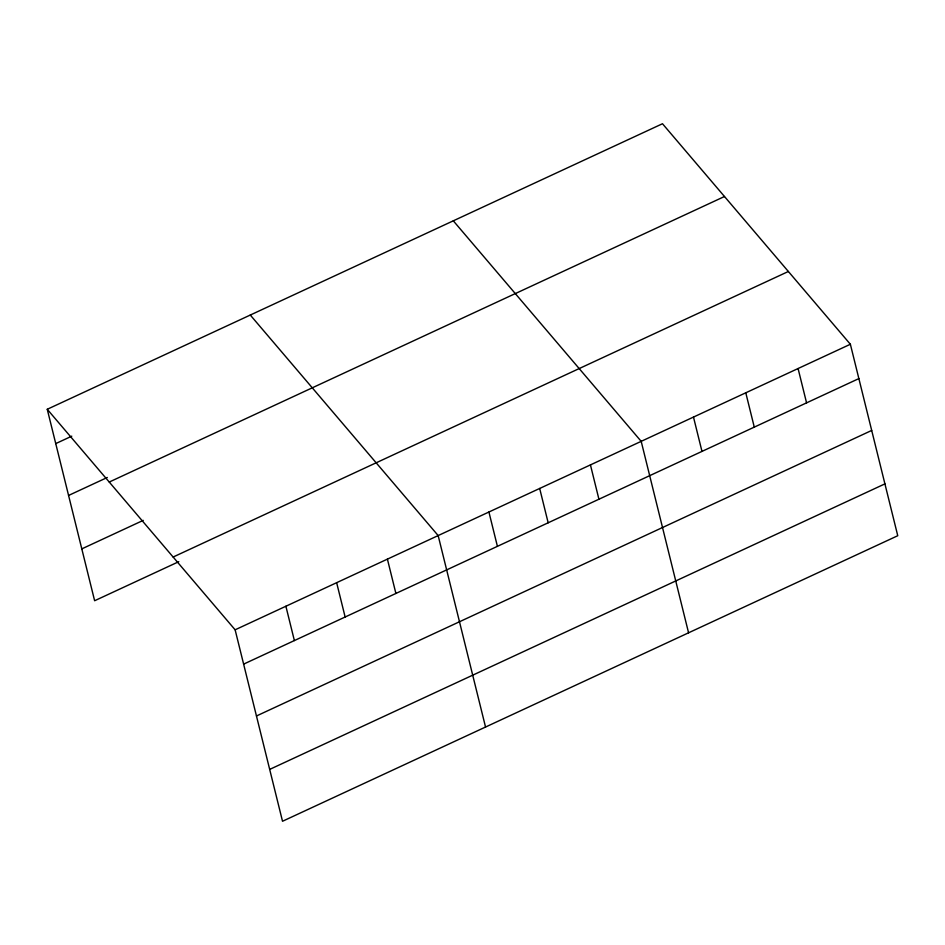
<?xml version="1.0" encoding="UTF-8"?>
<svg xmlns="http://www.w3.org/2000/svg" width="945" height="945" viewBox="0 0 945 945"><rect width="100%" height="100%" fill="white"/><g stroke="black" fill="none" stroke-linecap="round" stroke-linejoin="round"><path stroke-width="1.42" d="M47.25 409.279L662.48 123.736L850.37 344.263L897.75 535.72L282.52 821.264L235.128 629.807L47.25 409.279L94.63 600.736L178.782 561.684M55.743 443.607L71.773 436.165M68.572 495.452L107.317 477.473M109.254 482.044L724.484 196.513M81.802 548.88L143.238 520.364M173.136 557.03L788.366 271.487M235.128 629.807L850.37 344.263M243.633 664.122L858.863 378.591M256.461 715.979L871.692 430.447M269.679 769.407L884.922 483.875M453.305 220.823L641.194 441.35L688.574 632.807M250.283 315.051L438.161 535.579L485.541 727.036M798.076 368.538L806.569 402.865M745.782 392.801L754.275 427.128M693.488 417.076L701.981 451.403M590.436 464.905L598.929 499.232M539.678 488.459L548.171 522.786M488.919 512.013L497.413 546.34M387.403 559.133L395.896 593.46M336.644 582.687L345.138 617.014M285.886 606.241L294.379 640.568"/></g></svg>
